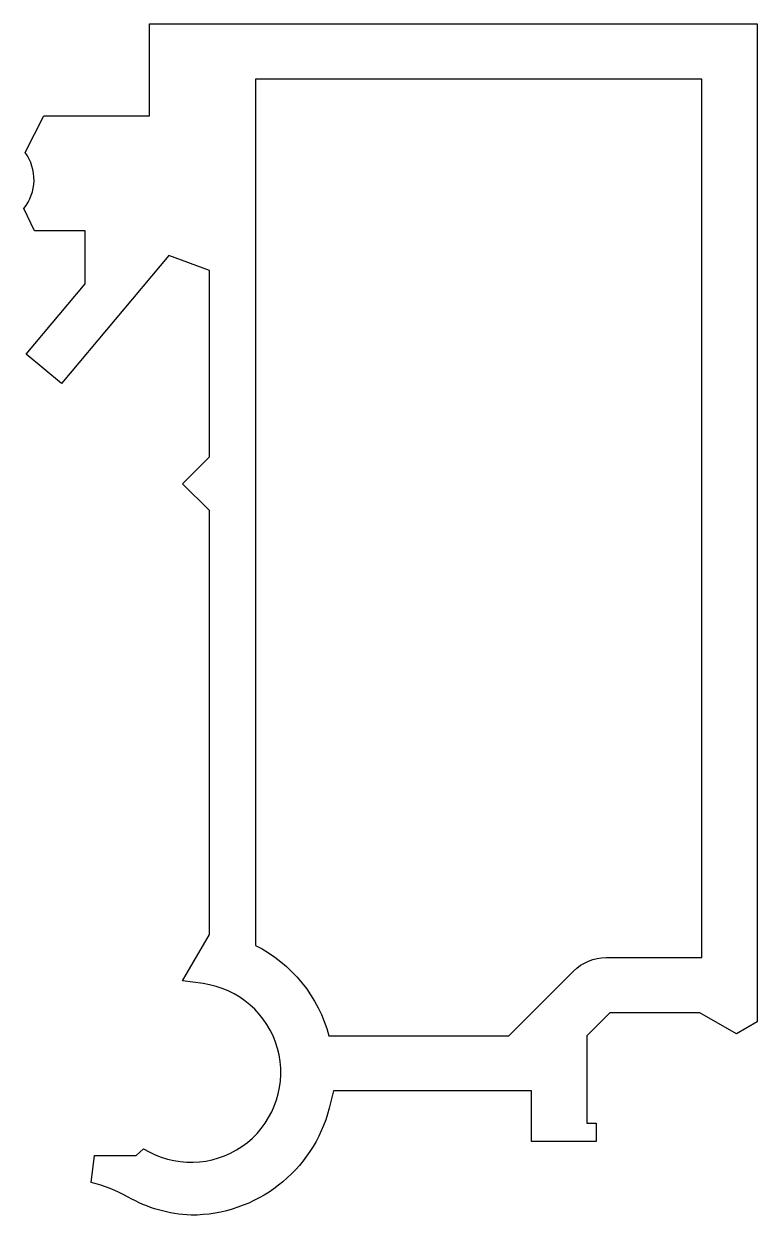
# Model space of a CAD drawing. Header units: millimetres. Extents: x -15.9 to 0, y -3.9 to 22.
import ezdxf

# ---------------------------------------------------------------- set-up
doc = ezdxf.new("R2010")
doc.units = ezdxf.units.MM
doc.header["$LTSCALE"] = 0.5

msp = doc.modelspace()

# ---------------------------------------------------------------- linework, layer by layer
for points in [[(-15.5, 20), (-13.2, 20), (-13.2, 22), (0, 22), (0, 0.3), (-0.45, 0.04), (-1.246, 0.5), (-3.2, 0.5), (-3.7, 0), (-3.7, -1.9), (-3.5, -1.9), (-3.5, -2.3), (-4.9, -2.3), (-4.9, -1.2), (-9.202, -1.2), (-9.298, -1.575, -0.341999), (-12.3, -3.9, -0.120349), (-13.668, -3.507, 0.072063), (-14.469, -3.192), (-14.4, -2.6), (-13.495, -2.6), (-13.335, -2.459), (-13.213, -2.523, 1.194325), (-12.04, 1.133), (-12.484, 1.192), (-11.9, 2.203), (-11.9, 11.417), (-12.483, 12), (-11.9, 12.583), (-11.9, 16.639), (-12.783, 16.96), (-15.117, 14.179), (-15.883, 14.821), (-14.6, 16.35), (-14.6, 17.497), (-15.7, 17.497), (-15.934, 17.986, 0.339409), (-15.904, 19.203), (-15.5, 19.997), (-15.5, 20)], [(-9.305, 0), (-5.397, 0), (-3.99, 1.407, -0.198912), (-3.283, 1.7), (-1.2, 1.7), (-1.2, 20.8), (-10.9, 20.8), (-10.9, 1.966, -0.213458), (-9.305, 0)]]:
    msp.add_lwpolyline(points, format="xyb", close=True)

doc.saveas('drawing.dxf')
